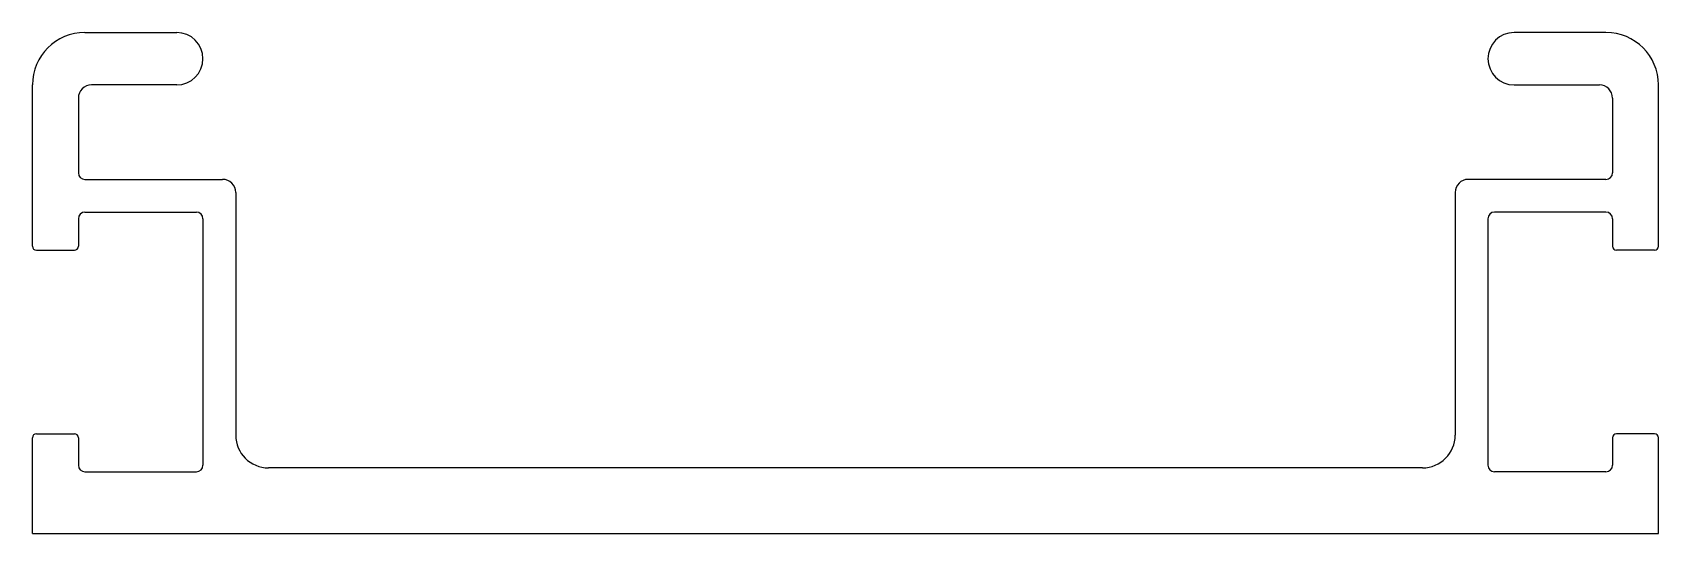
# Model space of a CAD drawing. Extents: x 2336 to 2460, y 1895 to 1933.
import ezdxf

# ---------------------------------------------------------------- set-up
doc = ezdxf.new("R2010")
doc.units = 0
doc.layers.get('0').update_dxf_attribs({"linetype": 'CONTINUOUS'})

msp = doc.modelspace()

# ---------------------------------------------------------------- linework, layer by layer
at = {"color": 0}
for p, q in [((2340.47, 1933.13), (2347.47, 1933.13)), ((2456.47, 1933.13), (2449.47, 1933.13)), ((2336.47, 1916.83), (2336.47, 1929.13)), ((2347.47, 1929.13), (2340.97, 1929.13)), ((2449.47, 1929.13), (2455.97, 1929.13)), ((2460.47, 1916.83), (2460.47, 1929.13)), ((2339.97, 1928.13), (2339.97, 1922.43)), ((2456.97, 1928.13), (2456.97, 1922.43)), ((2340.47, 1921.93), (2350.97, 1921.93)), ((2351.97, 1920.93), (2351.97, 1902.43)), ((2444.97, 1920.93), (2444.97, 1902.43)), ((2456.47, 1921.93), (2445.97, 1921.93)), ((2339.97, 1918.93), (2339.97, 1916.83)), ((2340.47, 1919.43), (2348.97, 1919.43)), ((2349.47, 1918.93), (2349.47, 1900.13)), ((2447.47, 1918.93), (2447.47, 1900.13)), ((2456.47, 1919.43), (2447.97, 1919.43)), ((2456.97, 1918.93), (2456.97, 1916.83)), ((2336.77, 1916.53), (2339.67, 1916.53)), ((2460.17, 1916.53), (2457.27, 1916.53)), ((2336.47, 1894.93), (2336.47, 1902.23)), ((2336.77, 1902.53), (2339.67, 1902.53)), ((2339.97, 1902.23), (2339.97, 1900.13)), ((2456.97, 1902.23), (2456.97, 1900.13)), ((2460.17, 1902.53), (2457.27, 1902.53)), ((2460.47, 1894.93), (2460.47, 1902.23)), ((2442.47, 1899.93), (2354.47, 1899.93)), ((2340.47, 1899.63), (2348.97, 1899.63)), ((2456.47, 1899.63), (2447.97, 1899.63)), ((2336.47, 1894.93), (2460.47, 1894.93))]:
    msp.add_line(p, q, dxfattribs=at)
for centre, radius, start, end in [((2340.47, 1929.13), 4, 90, 180), ((2347.47, 1931.13), 2, 0, 90), ((2449.47, 1931.13), 2, 90, 180), ((2456.47, 1929.13), 4, 0, 90), ((2347.47, 1931.13), 2, 270, 360), ((2449.47, 1931.13), 2, 180, 270), ((2340.97, 1928.13), 1, 90, 180), ((2455.97, 1928.13), 1, 0, 90), ((2340.47, 1922.43), 0.5, 180, 270), ((2456.47, 1922.43), 0.5, 270, 0), ((2350.97, 1920.93), 1, 0, 90), ((2445.97, 1920.93), 1, 90, 180), ((2340.47, 1918.93), 0.5, 90, 180), ((2348.97, 1918.93), 0.5, 0, 90), ((2447.97, 1918.93), 0.5, 90, 180), ((2456.47, 1918.93), 0.5, 0, 90), ((2336.77, 1916.83), 0.3, 180, 270), ((2339.67, 1916.83), 0.3, 270, 360), ((2457.27, 1916.83), 0.3, 180, 270), ((2460.17, 1916.83), 0.3, 270, 360), ((2336.77, 1902.23), 0.3, 90, 180), ((2339.67, 1902.23), 0.3, 0, 90), ((2354.47, 1902.43), 2.5, 180, 270), ((2442.47, 1902.43), 2.5, 270, 360), ((2457.27, 1902.23), 0.3, 90, 180), ((2460.17, 1902.23), 0.3, 0, 90), ((2340.47, 1900.13), 0.5, 180, 270), ((2348.97, 1900.13), 0.5, 270, 0), ((2447.97, 1900.13), 0.5, 180, 270), ((2456.47, 1900.13), 0.5, 270, 0)]:
    msp.add_arc(centre, radius, start, end, dxfattribs=at)

doc.saveas('drawing.dxf')
